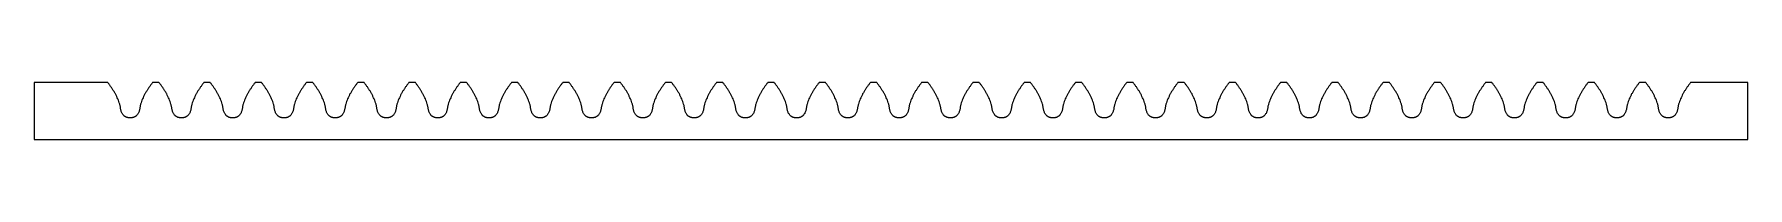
# Model space of a CAD drawing. Header units: millimetres. Extents: x -12 to 198, y 15 to 22.
import ezdxf

# ---------------------------------------------------------------- set-up
doc = ezdxf.new("R2010")
doc.units = ezdxf.units.MM

msp = doc.modelspace()

# ---------------------------------------------------------------- linework, layer by layer
for p, q in [((3.53, 21.83), (2.75, 21.83)), ((9.81, 21.83), (9.04, 21.83)), ((16.1, 21.83), (15.32, 21.83)), ((22.38, 21.83), (21.6, 21.83)), ((28.66, 21.83), (27.89, 21.83)), ((34.95, 21.83), (34.17, 21.83)), ((41.23, 21.83), (40.45, 21.83)), ((47.51, 21.83), (46.74, 21.83)), ((53.8, 21.83), (53.02, 21.83)), ((60.08, 21.83), (59.3, 21.83)), ((66.36, 21.83), (65.59, 21.83)), ((72.64, 21.83), (71.87, 21.83)), ((78.93, 21.83), (78.15, 21.83)), ((85.21, 21.83), (84.44, 21.83)), ((91.49, 21.83), (90.72, 21.83)), ((97.78, 21.83), (97, 21.83)), ((104.06, 21.83), (103.28, 21.83)), ((110.34, 21.83), (109.57, 21.83)), ((116.63, 21.83), (115.85, 21.83)), ((122.91, 21.83), (122.13, 21.83)), ((129.19, 21.83), (128.42, 21.83)), ((135.48, 21.83), (134.7, 21.83)), ((141.76, 21.83), (140.98, 21.83)), ((148.04, 21.83), (147.27, 21.83)), ((154.33, 21.83), (153.55, 21.83)), ((160.61, 21.83), (159.83, 21.83)), ((166.89, 21.83), (166.12, 21.83)), ((173.18, 21.83), (172.4, 21.83)), ((179.46, 21.83), (178.68, 21.83)), ((185.74, 21.83), (184.97, 21.83))]:
    msp.add_line(p, q)
msp.add_lwpolyline([(-2.75, 21.83), (-11.75, 21.83), (-11.75, 14.83), (198.25, 14.83), (198.25, 21.83), (191.25, 21.83)])
for points in [[(2.75, 21.83), (2.68, 21.74), (2.54, 21.56), (2.35, 21.28), (2.16, 21), (1.98, 20.72), (1.81, 20.42), (1.65, 20.12), (1.51, 19.81), (1.38, 19.5), (1.3, 19.23), (1.24, 19.01), (1.2, 18.84), (1.19, 18.67), (1.15, 18.51), (1.11, 18.34), (1.06, 18.18), (0.98, 18.03), (0.89, 17.89), (0.8, 17.78), (0.72, 17.7), (0.65, 17.65), (0.58, 17.61), (0.5, 17.57), (0.42, 17.54), (0.34, 17.52), (0.25, 17.5), (0.14, 17.5), (0, 17.5), (-0.14, 17.5), (-0.25, 17.5), (-0.34, 17.52), (-0.42, 17.54), (-0.5, 17.57), (-0.58, 17.61), (-0.65, 17.65), (-0.72, 17.7), (-0.8, 17.78), (-0.89, 17.89), (-0.98, 18.03), (-1.06, 18.18), (-1.11, 18.34), (-1.15, 18.51), (-1.19, 18.67), (-1.2, 18.84), (-1.24, 19.01), (-1.3, 19.23), (-1.38, 19.5), (-1.51, 19.81), (-1.65, 20.12), (-1.81, 20.42), (-1.98, 20.72), (-2.16, 21), (-2.35, 21.28), (-2.54, 21.56), (-2.68, 21.74), (-2.75, 21.83)], [(9.04, 21.83), (8.97, 21.74), (8.83, 21.56), (8.63, 21.28), (8.44, 21), (8.26, 20.72), (8.09, 20.42), (7.94, 20.12), (7.79, 19.81), (7.67, 19.5), (7.58, 19.23), (7.52, 19.01), (7.49, 18.84), (7.47, 18.67), (7.44, 18.51), (7.4, 18.34), (7.34, 18.18), (7.27, 18.03), (7.18, 17.89), (7.08, 17.78), (7, 17.7), (6.93, 17.65), (6.86, 17.61), (6.78, 17.57), (6.7, 17.54), (6.62, 17.52), (6.54, 17.5), (6.42, 17.5), (6.28, 17.5), (6.14, 17.5), (6.03, 17.5), (5.95, 17.52), (5.86, 17.54), (5.78, 17.57), (5.71, 17.61), (5.64, 17.65), (5.57, 17.7), (5.48, 17.78), (5.39, 17.89), (5.3, 18.03), (5.23, 18.18), (5.17, 18.34), (5.13, 18.51), (5.1, 18.67), (5.08, 18.84), (5.04, 19.01), (4.99, 19.23), (4.9, 19.5), (4.77, 19.81), (4.63, 20.12), (4.48, 20.42), (4.31, 20.72), (4.13, 21), (3.94, 21.28), (3.74, 21.56), (3.6, 21.74), (3.53, 21.83)], [(15.32, 21.83), (15.25, 21.74), (15.11, 21.56), (14.91, 21.28), (14.72, 21), (14.54, 20.72), (14.37, 20.42), (14.22, 20.12), (14.08, 19.81), (13.95, 19.5), (13.86, 19.23), (13.8, 19.01), (13.77, 18.84), (13.75, 18.67), (13.72, 18.51), (13.68, 18.34), (13.62, 18.18), (13.55, 18.03), (13.46, 17.89), (13.37, 17.78), (13.28, 17.7), (13.21, 17.65), (13.14, 17.61), (13.07, 17.57), (12.99, 17.54), (12.9, 17.52), (12.82, 17.5), (12.71, 17.5), (12.57, 17.5), (12.43, 17.5), (12.31, 17.5), (12.23, 17.52), (12.15, 17.54), (12.07, 17.57), (11.99, 17.61), (11.92, 17.65), (11.85, 17.7), (11.77, 17.78), (11.67, 17.89), (11.58, 18.03), (11.51, 18.18), (11.45, 18.34), (11.41, 18.51), (11.38, 18.67), (11.36, 18.84), (11.33, 19.01), (11.27, 19.23), (11.18, 19.5), (11.06, 19.81), (10.91, 20.12), (10.76, 20.42), (10.59, 20.72), (10.41, 21), (10.22, 21.28), (10.02, 21.56), (9.88, 21.74), (9.81, 21.83)], [(21.6, 21.83), (21.53, 21.74), (21.39, 21.56), (21.2, 21.28), (21.01, 21), (20.83, 20.72), (20.66, 20.42), (20.5, 20.12), (20.36, 19.81), (20.23, 19.5), (20.14, 19.23), (20.09, 19.01), (20.05, 18.84), (20.04, 18.67), (20, 18.51), (19.96, 18.34), (19.91, 18.18), (19.83, 18.03), (19.74, 17.89), (19.65, 17.78), (19.57, 17.7), (19.5, 17.65), (19.43, 17.61), (19.35, 17.57), (19.27, 17.54), (19.19, 17.52), (19.1, 17.5), (18.99, 17.5), (18.85, 17.5), (18.71, 17.5), (18.6, 17.5), (18.51, 17.52), (18.43, 17.54), (18.35, 17.57), (18.27, 17.61), (18.2, 17.65), (18.13, 17.7), (18.05, 17.78), (17.96, 17.89), (17.86, 18.03), (17.79, 18.18), (17.74, 18.34), (17.69, 18.51), (17.66, 18.67), (17.65, 18.84), (17.61, 19.01), (17.55, 19.23), (17.47, 19.5), (17.34, 19.81), (17.2, 20.12), (17.04, 20.42), (16.87, 20.72), (16.69, 21), (16.5, 21.28), (16.31, 21.56), (16.17, 21.74), (16.1, 21.83)], [(27.89, 21.83), (27.82, 21.74), (27.68, 21.56), (27.48, 21.28), (27.29, 21), (27.11, 20.72), (26.94, 20.42), (26.78, 20.12), (26.64, 19.81), (26.52, 19.5), (26.43, 19.23), (26.37, 19.01), (26.34, 18.84), (26.32, 18.67), (26.29, 18.51), (26.25, 18.34), (26.19, 18.18), (26.12, 18.03), (26.03, 17.89), (25.93, 17.78), (25.85, 17.7), (25.78, 17.65), (25.71, 17.61), (25.63, 17.57), (25.55, 17.54), (25.47, 17.52), (25.39, 17.5), (25.27, 17.5), (25.13, 17.5), (24.99, 17.5), (24.88, 17.5), (24.79, 17.52), (24.71, 17.54), (24.63, 17.57), (24.56, 17.61), (24.49, 17.65), (24.42, 17.7), (24.33, 17.78), (24.24, 17.89), (24.15, 18.03), (24.07, 18.18), (24.02, 18.34), (23.98, 18.51), (23.95, 18.67), (23.93, 18.84), (23.89, 19.01), (23.84, 19.23), (23.75, 19.5), (23.62, 19.81), (23.48, 20.12), (23.32, 20.42), (23.16, 20.72), (22.98, 21), (22.79, 21.28), (22.59, 21.56), (22.45, 21.74), (22.38, 21.83)], [(34.17, 21.83), (34.1, 21.74), (33.96, 21.56), (33.76, 21.28), (33.57, 21), (33.39, 20.72), (33.22, 20.42), (33.07, 20.12), (32.93, 19.81), (32.8, 19.5), (32.71, 19.23), (32.65, 19.01), (32.62, 18.84), (32.6, 18.67), (32.57, 18.51), (32.53, 18.34), (32.47, 18.18), (32.4, 18.03), (32.31, 17.89), (32.22, 17.78), (32.13, 17.7), (32.06, 17.65), (31.99, 17.61), (31.92, 17.57), (31.84, 17.54), (31.75, 17.52), (31.67, 17.5), (31.56, 17.5), (31.42, 17.5), (31.27, 17.5), (31.16, 17.5), (31.08, 17.52), (31, 17.54), (30.92, 17.57), (30.84, 17.61), (30.77, 17.65), (30.7, 17.7), (30.62, 17.78), (30.52, 17.89), (30.43, 18.03), (30.36, 18.18), (30.3, 18.34), (30.26, 18.51), (30.23, 18.67), (30.21, 18.84), (30.18, 19.01), (30.12, 19.23), (30.03, 19.5), (29.91, 19.81), (29.76, 20.12), (29.61, 20.42), (29.44, 20.72), (29.26, 21), (29.07, 21.28), (28.87, 21.56), (28.73, 21.74), (28.66, 21.83)], [(40.45, 21.83), (40.38, 21.74), (40.24, 21.56), (40.05, 21.28), (39.86, 21), (39.68, 20.72), (39.51, 20.42), (39.35, 20.12), (39.21, 19.81), (39.08, 19.5), (38.99, 19.23), (38.94, 19.01), (38.9, 18.84), (38.89, 18.67), (38.85, 18.51), (38.81, 18.34), (38.76, 18.18), (38.68, 18.03), (38.59, 17.89), (38.5, 17.78), (38.42, 17.7), (38.35, 17.65), (38.28, 17.61), (38.2, 17.57), (38.12, 17.54), (38.04, 17.52), (37.95, 17.5), (37.84, 17.5), (37.7, 17.5), (37.56, 17.5), (37.44, 17.5), (37.36, 17.52), (37.28, 17.54), (37.2, 17.57), (37.12, 17.61), (37.05, 17.65), (36.98, 17.7), (36.9, 17.78), (36.81, 17.89), (36.71, 18.03), (36.64, 18.18), (36.59, 18.34), (36.54, 18.51), (36.51, 18.67), (36.5, 18.84), (36.46, 19.01), (36.4, 19.23), (36.32, 19.5), (36.19, 19.81), (36.05, 20.12), (35.89, 20.42), (35.72, 20.72), (35.54, 21), (35.35, 21.28), (35.15, 21.56), (35.02, 21.74), (34.95, 21.83)], [(46.74, 21.83), (46.67, 21.74), (46.53, 21.56), (46.33, 21.28), (46.14, 21), (45.96, 20.72), (45.79, 20.42), (45.63, 20.12), (45.49, 19.81), (45.37, 19.5), (45.28, 19.23), (45.22, 19.01), (45.19, 18.84), (45.17, 18.67), (45.14, 18.51), (45.1, 18.34), (45.04, 18.18), (44.97, 18.03), (44.88, 17.89), (44.78, 17.78), (44.7, 17.7), (44.63, 17.65), (44.56, 17.61), (44.48, 17.57), (44.4, 17.54), (44.32, 17.52), (44.24, 17.5), (44.12, 17.5), (43.98, 17.5), (43.84, 17.5), (43.73, 17.5), (43.64, 17.52), (43.56, 17.54), (43.48, 17.57), (43.41, 17.61), (43.33, 17.65), (43.27, 17.7), (43.18, 17.78), (43.09, 17.89), (43, 18.03), (42.92, 18.18), (42.87, 18.34), (42.83, 18.51), (42.8, 18.67), (42.78, 18.84), (42.74, 19.01), (42.69, 19.23), (42.6, 19.5), (42.47, 19.81), (42.33, 20.12), (42.17, 20.42), (42.01, 20.72), (41.83, 21), (41.64, 21.28), (41.44, 21.56), (41.3, 21.74), (41.23, 21.83)], [(53.02, 21.83), (52.95, 21.74), (52.81, 21.56), (52.61, 21.28), (52.42, 21), (52.24, 20.72), (52.07, 20.42), (51.92, 20.12), (51.78, 19.81), (51.65, 19.5), (51.56, 19.23), (51.5, 19.01), (51.47, 18.84), (51.45, 18.67), (51.42, 18.51), (51.38, 18.34), (51.32, 18.18), (51.25, 18.03), (51.16, 17.89), (51.07, 17.78), (50.98, 17.7), (50.91, 17.65), (50.84, 17.61), (50.76, 17.57), (50.69, 17.54), (50.6, 17.52), (50.52, 17.5), (50.41, 17.5), (50.27, 17.5), (50.12, 17.5), (50.01, 17.5), (49.93, 17.52), (49.85, 17.54), (49.77, 17.57), (49.69, 17.61), (49.62, 17.65), (49.55, 17.7), (49.47, 17.78), (49.37, 17.89), (49.28, 18.03), (49.21, 18.18), (49.15, 18.34), (49.11, 18.51), (49.08, 18.67), (49.06, 18.84), (49.03, 19.01), (48.97, 19.23), (48.88, 19.5), (48.76, 19.81), (48.61, 20.12), (48.46, 20.42), (48.29, 20.72), (48.11, 21), (47.92, 21.28), (47.72, 21.56), (47.58, 21.74), (47.51, 21.83)], [(59.3, 21.83), (59.23, 21.74), (59.09, 21.56), (58.89, 21.28), (58.7, 21), (58.53, 20.72), (58.36, 20.42), (58.2, 20.12), (58.06, 19.81), (57.93, 19.5), (57.84, 19.23), (57.79, 19.01), (57.75, 18.84), (57.74, 18.67), (57.7, 18.51), (57.66, 18.34), (57.61, 18.18), (57.53, 18.03), (57.44, 17.89), (57.35, 17.78), (57.26, 17.7), (57.2, 17.65), (57.12, 17.61), (57.05, 17.57), (56.97, 17.54), (56.89, 17.52), (56.8, 17.5), (56.69, 17.5), (56.55, 17.5), (56.41, 17.5), (56.29, 17.5), (56.21, 17.52), (56.13, 17.54), (56.05, 17.57), (55.97, 17.61), (55.9, 17.65), (55.83, 17.7), (55.75, 17.78), (55.65, 17.89), (55.56, 18.03), (55.49, 18.18), (55.44, 18.34), (55.39, 18.51), (55.36, 18.67), (55.35, 18.84), (55.31, 19.01), (55.25, 19.23), (55.16, 19.5), (55.04, 19.81), (54.9, 20.12), (54.74, 20.42), (54.57, 20.72), (54.39, 21), (54.2, 21.28), (54, 21.56), (53.86, 21.74), (53.8, 21.83)], [(65.59, 21.83), (65.52, 21.74), (65.38, 21.56), (65.18, 21.28), (64.99, 21), (64.81, 20.72), (64.64, 20.42), (64.48, 20.12), (64.34, 19.81), (64.22, 19.5), (64.13, 19.23), (64.07, 19.01), (64.04, 18.84), (64.02, 18.67), (63.99, 18.51), (63.95, 18.34), (63.89, 18.18), (63.82, 18.03), (63.73, 17.89), (63.63, 17.78), (63.55, 17.7), (63.48, 17.65), (63.41, 17.61), (63.33, 17.57), (63.25, 17.54), (63.17, 17.52), (63.09, 17.5), (62.97, 17.5), (62.83, 17.5), (62.69, 17.5), (62.58, 17.5), (62.49, 17.52), (62.41, 17.54), (62.33, 17.57), (62.26, 17.61), (62.18, 17.65), (62.12, 17.7), (62.03, 17.78), (61.94, 17.89), (61.85, 18.03), (61.77, 18.18), (61.72, 18.34), (61.68, 18.51), (61.65, 18.67), (61.63, 18.84), (61.59, 19.01), (61.54, 19.23), (61.45, 19.5), (61.32, 19.81), (61.18, 20.12), (61.02, 20.42), (60.86, 20.72), (60.68, 21), (60.49, 21.28), (60.29, 21.56), (60.15, 21.74), (60.08, 21.83)], [(71.87, 21.83), (71.8, 21.74), (71.66, 21.56), (71.46, 21.28), (71.27, 21), (71.09, 20.72), (70.92, 20.42), (70.77, 20.12), (70.62, 19.81), (70.5, 19.5), (70.41, 19.23), (70.35, 19.01), (70.32, 18.84), (70.3, 18.67), (70.27, 18.51), (70.23, 18.34), (70.17, 18.18), (70.1, 18.03), (70.01, 17.89), (69.92, 17.78), (69.83, 17.7), (69.76, 17.65), (69.69, 17.61), (69.61, 17.57), (69.54, 17.54), (69.45, 17.52), (69.37, 17.5), (69.26, 17.5), (69.12, 17.5), (68.97, 17.5), (68.86, 17.5), (68.78, 17.52), (68.69, 17.54), (68.62, 17.57), (68.54, 17.61), (68.47, 17.65), (68.4, 17.7), (68.31, 17.78), (68.22, 17.89), (68.13, 18.03), (68.06, 18.18), (68, 18.34), (67.96, 18.51), (67.93, 18.67), (67.91, 18.84), (67.88, 19.01), (67.82, 19.23), (67.73, 19.5), (67.61, 19.81), (67.46, 20.12), (67.31, 20.42), (67.14, 20.72), (66.96, 21), (66.77, 21.28), (66.57, 21.56), (66.43, 21.74), (66.36, 21.83)], [(78.15, 21.83), (78.08, 21.74), (77.94, 21.56), (77.74, 21.28), (77.55, 21), (77.37, 20.72), (77.21, 20.42), (77.05, 20.12), (76.91, 19.81), (76.78, 19.5), (76.69, 19.23), (76.64, 19.01), (76.6, 18.84), (76.58, 18.67), (76.55, 18.51), (76.51, 18.34), (76.46, 18.18), (76.38, 18.03), (76.29, 17.89), (76.2, 17.78), (76.11, 17.7), (76.05, 17.65), (75.97, 17.61), (75.9, 17.57), (75.82, 17.54), (75.74, 17.52), (75.65, 17.5), (75.54, 17.5), (75.4, 17.5), (75.26, 17.5), (75.14, 17.5), (75.06, 17.52), (74.98, 17.54), (74.9, 17.57), (74.82, 17.61), (74.75, 17.65), (74.68, 17.7), (74.6, 17.78), (74.5, 17.89), (74.41, 18.03), (74.34, 18.18), (74.28, 18.34), (74.24, 18.51), (74.21, 18.67), (74.2, 18.84), (74.16, 19.01), (74.1, 19.23), (74.01, 19.5), (73.89, 19.81), (73.75, 20.12), (73.59, 20.42), (73.42, 20.72), (73.24, 21), (73.05, 21.28), (72.85, 21.56), (72.71, 21.74), (72.64, 21.83)], [(84.44, 21.83), (84.37, 21.74), (84.23, 21.56), (84.03, 21.28), (83.84, 21), (83.66, 20.72), (83.49, 20.42), (83.33, 20.12), (83.19, 19.81), (83.07, 19.5), (82.98, 19.23), (82.92, 19.01), (82.88, 18.84), (82.87, 18.67), (82.84, 18.51), (82.8, 18.34), (82.74, 18.18), (82.67, 18.03), (82.58, 17.89), (82.48, 17.78), (82.4, 17.7), (82.33, 17.65), (82.26, 17.61), (82.18, 17.57), (82.1, 17.54), (82.02, 17.52), (81.94, 17.5), (81.82, 17.5), (81.68, 17.5), (81.54, 17.5), (81.43, 17.5), (81.34, 17.52), (81.26, 17.54), (81.18, 17.57), (81.11, 17.61), (81.03, 17.65), (80.97, 17.7), (80.88, 17.78), (80.79, 17.89), (80.7, 18.03), (80.62, 18.18), (80.57, 18.34), (80.53, 18.51), (80.5, 18.67), (80.48, 18.84), (80.44, 19.01), (80.39, 19.23), (80.3, 19.5), (80.17, 19.81), (80.03, 20.12), (79.87, 20.42), (79.7, 20.72), (79.53, 21), (79.34, 21.28), (79.14, 21.56), (79, 21.74), (78.93, 21.83)], [(90.72, 21.83), (90.65, 21.74), (90.51, 21.56), (90.31, 21.28), (90.12, 21), (89.94, 20.72), (89.77, 20.42), (89.62, 20.12), (89.47, 19.81), (89.35, 19.5), (89.26, 19.23), (89.2, 19.01), (89.17, 18.84), (89.15, 18.67), (89.12, 18.51), (89.08, 18.34), (89.02, 18.18), (88.95, 18.03), (88.86, 17.89), (88.76, 17.78), (88.68, 17.7), (88.61, 17.65), (88.54, 17.61), (88.46, 17.57), (88.39, 17.54), (88.3, 17.52), (88.22, 17.5), (88.11, 17.5), (87.96, 17.5), (87.82, 17.5), (87.71, 17.5), (87.63, 17.52), (87.54, 17.54), (87.47, 17.57), (87.39, 17.61), (87.32, 17.65), (87.25, 17.7), (87.16, 17.78), (87.07, 17.89), (86.98, 18.03), (86.91, 18.18), (86.85, 18.34), (86.81, 18.51), (86.78, 18.67), (86.76, 18.84), (86.73, 19.01), (86.67, 19.23), (86.58, 19.5), (86.45, 19.81), (86.31, 20.12), (86.16, 20.42), (85.99, 20.72), (85.81, 21), (85.62, 21.28), (85.42, 21.56), (85.28, 21.74), (85.21, 21.83)], [(97, 21.83), (96.93, 21.74), (96.79, 21.56), (96.59, 21.28), (96.4, 21), (96.22, 20.72), (96.06, 20.42), (95.9, 20.12), (95.76, 19.81), (95.63, 19.5), (95.54, 19.23), (95.49, 19.01), (95.45, 18.84), (95.43, 18.67), (95.4, 18.51), (95.36, 18.34), (95.31, 18.18), (95.23, 18.03), (95.14, 17.89), (95.05, 17.78), (94.96, 17.7), (94.9, 17.65), (94.82, 17.61), (94.75, 17.57), (94.67, 17.54), (94.59, 17.52), (94.5, 17.5), (94.39, 17.5), (94.25, 17.5), (94.11, 17.5), (93.99, 17.5), (93.91, 17.52), (93.83, 17.54), (93.75, 17.57), (93.67, 17.61), (93.6, 17.65), (93.53, 17.7), (93.45, 17.78), (93.35, 17.89), (93.26, 18.03), (93.19, 18.18), (93.13, 18.34), (93.09, 18.51), (93.06, 18.67), (93.04, 18.84), (93.01, 19.01), (92.95, 19.23), (92.86, 19.5), (92.74, 19.81), (92.6, 20.12), (92.44, 20.42), (92.27, 20.72), (92.09, 21), (91.9, 21.28), (91.7, 21.56), (91.56, 21.74), (91.49, 21.83)], [(103.28, 21.83), (103.21, 21.74), (103.08, 21.56), (102.88, 21.28), (102.69, 21), (102.51, 20.72), (102.34, 20.42), (102.18, 20.12), (102.04, 19.81), (101.91, 19.5), (101.83, 19.23), (101.77, 19.01), (101.73, 18.84), (101.72, 18.67), (101.69, 18.51), (101.64, 18.34), (101.59, 18.18), (101.52, 18.03), (101.42, 17.89), (101.33, 17.78), (101.25, 17.7), (101.18, 17.65), (101.11, 17.61), (101.03, 17.57), (100.95, 17.54), (100.87, 17.52), (100.79, 17.5), (100.67, 17.5), (100.53, 17.5), (100.39, 17.5), (100.28, 17.5), (100.19, 17.52), (100.11, 17.54), (100.03, 17.57), (99.95, 17.61), (99.88, 17.65), (99.81, 17.7), (99.73, 17.78), (99.64, 17.89), (99.55, 18.03), (99.47, 18.18), (99.42, 18.34), (99.38, 18.51), (99.34, 18.67), (99.33, 18.84), (99.29, 19.01), (99.24, 19.23), (99.15, 19.5), (99.02, 19.81), (98.88, 20.12), (98.72, 20.42), (98.55, 20.72), (98.37, 21), (98.18, 21.28), (97.99, 21.56), (97.85, 21.74), (97.78, 21.83)], [(109.57, 21.83), (109.5, 21.74), (109.36, 21.56), (109.16, 21.28), (108.97, 21), (108.79, 20.72), (108.62, 20.42), (108.47, 20.12), (108.32, 19.81), (108.2, 19.5), (108.11, 19.23), (108.05, 19.01), (108.02, 18.84), (108, 18.67), (107.97, 18.51), (107.93, 18.34), (107.87, 18.18), (107.8, 18.03), (107.71, 17.89), (107.61, 17.78), (107.53, 17.7), (107.46, 17.65), (107.39, 17.61), (107.31, 17.57), (107.23, 17.54), (107.15, 17.52), (107.07, 17.5), (106.96, 17.5), (106.81, 17.5), (106.67, 17.5), (106.56, 17.5), (106.48, 17.52), (106.39, 17.54), (106.31, 17.57), (106.24, 17.61), (106.17, 17.65), (106.1, 17.7), (106.01, 17.78), (105.92, 17.89), (105.83, 18.03), (105.76, 18.18), (105.7, 18.34), (105.66, 18.51), (105.63, 18.67), (105.61, 18.84), (105.58, 19.01), (105.52, 19.23), (105.43, 19.5), (105.3, 19.81), (105.16, 20.12), (105.01, 20.42), (104.84, 20.72), (104.66, 21), (104.47, 21.28), (104.27, 21.56), (104.13, 21.74), (104.06, 21.83)], [(115.85, 21.83), (115.78, 21.74), (115.64, 21.56), (115.44, 21.28), (115.25, 21), (115.07, 20.72), (114.91, 20.42), (114.75, 20.12), (114.61, 19.81), (114.48, 19.5), (114.39, 19.23), (114.34, 19.01), (114.3, 18.84), (114.28, 18.67), (114.25, 18.51), (114.21, 18.34), (114.16, 18.18), (114.08, 18.03), (113.99, 17.89), (113.9, 17.78), (113.81, 17.7), (113.74, 17.65), (113.67, 17.61), (113.6, 17.57), (113.52, 17.54), (113.44, 17.52), (113.35, 17.5), (113.24, 17.5), (113.1, 17.5), (112.96, 17.5), (112.84, 17.5), (112.76, 17.52), (112.68, 17.54), (112.6, 17.57), (112.52, 17.61), (112.45, 17.65), (112.38, 17.7), (112.3, 17.78), (112.2, 17.89), (112.11, 18.03), (112.04, 18.18), (111.98, 18.34), (111.94, 18.51), (111.91, 18.67), (111.89, 18.84), (111.86, 19.01), (111.8, 19.23), (111.71, 19.5), (111.59, 19.81), (111.45, 20.12), (111.29, 20.42), (111.12, 20.72), (110.94, 21), (110.75, 21.28), (110.55, 21.56), (110.41, 21.74), (110.34, 21.83)], [(122.13, 21.83), (122.06, 21.74), (121.92, 21.56), (121.73, 21.28), (121.54, 21), (121.36, 20.72), (121.19, 20.42), (121.03, 20.12), (120.89, 19.81), (120.76, 19.5), (120.68, 19.23), (120.62, 19.01), (120.58, 18.84), (120.57, 18.67), (120.54, 18.51), (120.49, 18.34), (120.44, 18.18), (120.37, 18.03), (120.27, 17.89), (120.18, 17.78), (120.1, 17.7), (120.03, 17.65), (119.96, 17.61), (119.88, 17.57), (119.8, 17.54), (119.72, 17.52), (119.64, 17.5), (119.52, 17.5), (119.38, 17.5), (119.24, 17.5), (119.13, 17.5), (119.04, 17.52), (118.96, 17.54), (118.88, 17.57), (118.8, 17.61), (118.73, 17.65), (118.66, 17.7), (118.58, 17.78), (118.49, 17.89), (118.4, 18.03), (118.32, 18.18), (118.27, 18.34), (118.23, 18.51), (118.19, 18.67), (118.18, 18.84), (118.14, 19.01), (118.09, 19.23), (118, 19.5), (117.87, 19.81), (117.73, 20.12), (117.57, 20.42), (117.4, 20.72), (117.22, 21), (117.03, 21.28), (116.84, 21.56), (116.7, 21.74), (116.63, 21.83)], [(128.42, 21.83), (128.35, 21.74), (128.21, 21.56), (128.01, 21.28), (127.82, 21), (127.64, 20.72), (127.47, 20.42), (127.32, 20.12), (127.17, 19.81), (127.05, 19.5), (126.96, 19.23), (126.9, 19.01), (126.87, 18.84), (126.85, 18.67), (126.82, 18.51), (126.78, 18.34), (126.72, 18.18), (126.65, 18.03), (126.56, 17.89), (126.46, 17.78), (126.38, 17.7), (126.31, 17.65), (126.24, 17.61), (126.16, 17.57), (126.08, 17.54), (126, 17.52), (125.92, 17.5), (125.8, 17.5), (125.66, 17.5), (125.52, 17.5), (125.41, 17.5), (125.33, 17.52), (125.24, 17.54), (125.16, 17.57), (125.09, 17.61), (125.02, 17.65), (124.95, 17.7), (124.86, 17.78), (124.77, 17.89), (124.68, 18.03), (124.61, 18.18), (124.55, 18.34), (124.51, 18.51), (124.48, 18.67), (124.46, 18.84), (124.43, 19.01), (124.37, 19.23), (124.28, 19.5), (124.15, 19.81), (124.01, 20.12), (123.86, 20.42), (123.69, 20.72), (123.51, 21), (123.32, 21.28), (123.12, 21.56), (122.98, 21.74), (122.91, 21.83)], [(134.7, 21.83), (134.63, 21.74), (134.49, 21.56), (134.29, 21.28), (134.1, 21), (133.92, 20.72), (133.76, 20.42), (133.6, 20.12), (133.46, 19.81), (133.33, 19.5), (133.24, 19.23), (133.19, 19.01), (133.15, 18.84), (133.13, 18.67), (133.1, 18.51), (133.06, 18.34), (133, 18.18), (132.93, 18.03), (132.84, 17.89), (132.75, 17.78), (132.66, 17.7), (132.59, 17.65), (132.52, 17.61), (132.45, 17.57), (132.37, 17.54), (132.28, 17.52), (132.2, 17.5), (132.09, 17.5), (131.95, 17.5), (131.81, 17.5), (131.69, 17.5), (131.61, 17.52), (131.53, 17.54), (131.45, 17.57), (131.37, 17.61), (131.3, 17.65), (131.23, 17.7), (131.15, 17.78), (131.05, 17.89), (130.96, 18.03), (130.89, 18.18), (130.83, 18.34), (130.79, 18.51), (130.76, 18.67), (130.74, 18.84), (130.71, 19.01), (130.65, 19.23), (130.56, 19.5), (130.44, 19.81), (130.29, 20.12), (130.14, 20.42), (129.97, 20.72), (129.79, 21), (129.6, 21.28), (129.4, 21.56), (129.26, 21.74), (129.19, 21.83)], [(140.98, 21.83), (140.91, 21.74), (140.77, 21.56), (140.58, 21.28), (140.39, 21), (140.21, 20.72), (140.04, 20.42), (139.88, 20.12), (139.74, 19.81), (139.61, 19.5), (139.53, 19.23), (139.47, 19.01), (139.43, 18.84), (139.42, 18.67), (139.38, 18.51), (139.34, 18.34), (139.29, 18.18), (139.21, 18.03), (139.12, 17.89), (139.03, 17.78), (138.95, 17.7), (138.88, 17.65), (138.81, 17.61), (138.73, 17.57), (138.65, 17.54), (138.57, 17.52), (138.48, 17.5), (138.37, 17.5), (138.23, 17.5), (138.09, 17.5), (137.98, 17.5), (137.89, 17.52), (137.81, 17.54), (137.73, 17.57), (137.65, 17.61), (137.58, 17.65), (137.51, 17.7), (137.43, 17.78), (137.34, 17.89), (137.25, 18.03), (137.17, 18.18), (137.12, 18.34), (137.08, 18.51), (137.04, 18.67), (137.03, 18.84), (136.99, 19.01), (136.93, 19.23), (136.85, 19.5), (136.72, 19.81), (136.58, 20.12), (136.42, 20.42), (136.25, 20.72), (136.07, 21), (135.88, 21.28), (135.69, 21.56), (135.55, 21.74), (135.48, 21.83)], [(147.27, 21.83), (147.2, 21.74), (147.06, 21.56), (146.86, 21.28), (146.67, 21), (146.49, 20.72), (146.32, 20.42), (146.17, 20.12), (146.02, 19.81), (145.9, 19.5), (145.81, 19.23), (145.75, 19.01), (145.72, 18.84), (145.7, 18.67), (145.67, 18.51), (145.63, 18.34), (145.57, 18.18), (145.5, 18.03), (145.41, 17.89), (145.31, 17.78), (145.23, 17.7), (145.16, 17.65), (145.09, 17.61), (145.01, 17.57), (144.93, 17.54), (144.85, 17.52), (144.77, 17.5), (144.65, 17.5), (144.51, 17.5), (144.37, 17.5), (144.26, 17.5), (144.18, 17.52), (144.09, 17.54), (144.01, 17.57), (143.94, 17.61), (143.87, 17.65), (143.8, 17.7), (143.71, 17.78), (143.62, 17.89), (143.53, 18.03), (143.46, 18.18), (143.4, 18.34), (143.36, 18.51), (143.33, 18.67), (143.31, 18.84), (143.28, 19.01), (143.22, 19.23), (143.13, 19.5), (143, 19.81), (142.86, 20.12), (142.71, 20.42), (142.54, 20.72), (142.36, 21), (142.17, 21.28), (141.97, 21.56), (141.83, 21.74), (141.76, 21.83)], [(153.55, 21.83), (153.48, 21.74), (153.34, 21.56), (153.14, 21.28), (152.95, 21), (152.77, 20.72), (152.6, 20.42), (152.45, 20.12), (152.31, 19.81), (152.18, 19.5), (152.09, 19.23), (152.03, 19.01), (152, 18.84), (151.98, 18.67), (151.95, 18.51), (151.91, 18.34), (151.85, 18.18), (151.78, 18.03), (151.69, 17.89), (151.6, 17.78), (151.51, 17.7), (151.44, 17.65), (151.37, 17.61), (151.3, 17.57), (151.22, 17.54), (151.13, 17.52), (151.05, 17.5), (150.94, 17.5), (150.8, 17.5), (150.66, 17.5), (150.54, 17.5), (150.46, 17.52), (150.38, 17.54), (150.3, 17.57), (150.22, 17.61), (150.15, 17.65), (150.08, 17.7), (150, 17.78), (149.9, 17.89), (149.81, 18.03), (149.74, 18.18), (149.68, 18.34), (149.64, 18.51), (149.61, 18.67), (149.59, 18.84), (149.56, 19.01), (149.5, 19.23), (149.41, 19.5), (149.29, 19.81), (149.14, 20.12), (148.99, 20.42), (148.82, 20.72), (148.64, 21), (148.45, 21.28), (148.25, 21.56), (148.11, 21.74), (148.04, 21.83)], [(159.83, 21.83), (159.76, 21.74), (159.62, 21.56), (159.43, 21.28), (159.24, 21), (159.06, 20.72), (158.89, 20.42), (158.73, 20.12), (158.59, 19.81), (158.46, 19.5), (158.37, 19.23), (158.32, 19.01), (158.28, 18.84), (158.27, 18.67), (158.23, 18.51), (158.19, 18.34), (158.14, 18.18), (158.06, 18.03), (157.97, 17.89), (157.88, 17.78), (157.8, 17.7), (157.73, 17.65), (157.66, 17.61), (157.58, 17.57), (157.5, 17.54), (157.42, 17.52), (157.33, 17.5), (157.22, 17.5), (157.08, 17.5), (156.94, 17.5), (156.83, 17.5), (156.74, 17.52), (156.66, 17.54), (156.58, 17.57), (156.5, 17.61), (156.43, 17.65), (156.36, 17.7), (156.28, 17.78), (156.19, 17.89), (156.09, 18.03), (156.02, 18.18), (155.97, 18.34), (155.92, 18.51), (155.89, 18.67), (155.88, 18.84), (155.84, 19.01), (155.78, 19.23), (155.7, 19.5), (155.57, 19.81), (155.43, 20.12), (155.27, 20.42), (155.1, 20.72), (154.92, 21), (154.73, 21.28), (154.54, 21.56), (154.4, 21.74), (154.33, 21.83)], [(166.12, 21.83), (166.05, 21.74), (165.91, 21.56), (165.71, 21.28), (165.52, 21), (165.34, 20.72), (165.17, 20.42), (165.01, 20.12), (164.87, 19.81), (164.75, 19.5), (164.66, 19.23), (164.6, 19.01), (164.57, 18.84), (164.55, 18.67), (164.52, 18.51), (164.48, 18.34), (164.42, 18.18), (164.35, 18.03), (164.26, 17.89), (164.16, 17.78), (164.08, 17.7), (164.01, 17.65), (163.94, 17.61), (163.86, 17.57), (163.78, 17.54), (163.7, 17.52), (163.62, 17.5), (163.5, 17.5), (163.36, 17.5), (163.22, 17.5), (163.11, 17.5), (163.02, 17.52), (162.94, 17.54), (162.86, 17.57), (162.79, 17.61), (162.72, 17.65), (162.65, 17.7), (162.56, 17.78), (162.47, 17.89), (162.38, 18.03), (162.31, 18.18), (162.25, 18.34), (162.21, 18.51), (162.18, 18.67), (162.16, 18.84), (162.12, 19.01), (162.07, 19.23), (161.98, 19.5), (161.85, 19.81), (161.71, 20.12), (161.55, 20.42), (161.39, 20.72), (161.21, 21), (161.02, 21.28), (160.82, 21.56), (160.68, 21.74), (160.61, 21.83)], [(172.4, 21.83), (172.33, 21.74), (172.19, 21.56), (171.99, 21.28), (171.8, 21), (171.62, 20.72), (171.45, 20.42), (171.3, 20.12), (171.16, 19.81), (171.03, 19.5), (170.94, 19.23), (170.88, 19.01), (170.85, 18.84), (170.83, 18.67), (170.8, 18.51), (170.76, 18.34), (170.7, 18.18), (170.63, 18.03), (170.54, 17.89), (170.45, 17.78), (170.36, 17.7), (170.29, 17.65), (170.22, 17.61), (170.15, 17.57), (170.07, 17.54), (169.98, 17.52), (169.9, 17.5), (169.79, 17.5), (169.65, 17.5), (169.5, 17.5), (169.39, 17.5), (169.31, 17.52), (169.23, 17.54), (169.15, 17.57), (169.07, 17.61), (169, 17.65), (168.93, 17.7), (168.85, 17.78), (168.75, 17.89), (168.66, 18.03), (168.59, 18.18), (168.53, 18.34), (168.49, 18.51), (168.46, 18.67), (168.44, 18.84), (168.41, 19.01), (168.35, 19.23), (168.26, 19.5), (168.14, 19.81), (167.99, 20.12), (167.84, 20.42), (167.67, 20.72), (167.49, 21), (167.3, 21.28), (167.1, 21.56), (166.96, 21.74), (166.89, 21.83)], [(178.68, 21.83), (178.61, 21.74), (178.47, 21.56), (178.28, 21.28), (178.09, 21), (177.91, 20.72), (177.74, 20.42), (177.58, 20.12), (177.44, 19.81), (177.31, 19.5), (177.22, 19.23), (177.17, 19.01), (177.13, 18.84), (177.12, 18.67), (177.08, 18.51), (177.04, 18.34), (176.99, 18.18), (176.91, 18.03), (176.82, 17.89), (176.73, 17.78), (176.65, 17.7), (176.58, 17.65), (176.51, 17.61), (176.43, 17.57), (176.35, 17.54), (176.27, 17.52), (176.18, 17.5), (176.07, 17.5), (175.93, 17.5), (175.79, 17.5), (175.67, 17.5), (175.59, 17.52), (175.51, 17.54), (175.43, 17.57), (175.35, 17.61), (175.28, 17.65), (175.21, 17.7), (175.13, 17.78), (175.04, 17.89), (174.94, 18.03), (174.87, 18.18), (174.82, 18.34), (174.77, 18.51), (174.74, 18.67), (174.73, 18.84), (174.69, 19.01), (174.63, 19.23), (174.55, 19.5), (174.42, 19.81), (174.28, 20.12), (174.12, 20.42), (173.95, 20.72), (173.77, 21), (173.58, 21.28), (173.38, 21.56), (173.25, 21.74), (173.18, 21.83)], [(184.97, 21.83), (184.9, 21.74), (184.76, 21.56), (184.56, 21.28), (184.37, 21), (184.19, 20.72), (184.02, 20.42), (183.86, 20.12), (183.72, 19.81), (183.6, 19.5), (183.51, 19.23), (183.45, 19.01), (183.42, 18.84), (183.4, 18.67), (183.37, 18.51), (183.33, 18.34), (183.27, 18.18), (183.2, 18.03), (183.11, 17.89), (183.01, 17.78), (182.93, 17.7), (182.86, 17.65), (182.79, 17.61), (182.71, 17.57), (182.63, 17.54), (182.55, 17.52), (182.47, 17.5), (182.35, 17.5), (182.21, 17.5), (182.07, 17.5), (181.96, 17.5), (181.87, 17.52), (181.79, 17.54), (181.71, 17.57), (181.64, 17.61), (181.56, 17.65), (181.5, 17.7), (181.41, 17.78), (181.32, 17.89), (181.23, 18.03), (181.15, 18.18), (181.1, 18.34), (181.06, 18.51), (181.03, 18.67), (181.01, 18.84), (180.97, 19.01), (180.92, 19.23), (180.83, 19.5), (180.7, 19.81), (180.56, 20.12), (180.4, 20.42), (180.24, 20.72), (180.06, 21), (179.87, 21.28), (179.67, 21.56), (179.53, 21.74), (179.46, 21.83)], [(191.25, 21.83), (191.18, 21.74), (191.04, 21.56), (190.84, 21.28), (190.65, 21), (190.47, 20.72), (190.3, 20.42), (190.15, 20.12), (190.01, 19.81), (189.88, 19.5), (189.79, 19.23), (189.73, 19.01), (189.7, 18.84), (189.68, 18.67), (189.65, 18.51), (189.61, 18.34), (189.55, 18.18), (189.48, 18.03), (189.39, 17.89), (189.3, 17.78), (189.21, 17.7), (189.14, 17.65), (189.07, 17.61), (188.99, 17.57), (188.92, 17.54), (188.83, 17.52), (188.75, 17.5), (188.64, 17.5), (188.5, 17.5), (188.35, 17.5), (188.24, 17.5), (188.16, 17.52), (188.08, 17.54), (188, 17.57), (187.92, 17.61), (187.85, 17.65), (187.78, 17.7), (187.7, 17.78), (187.6, 17.89), (187.51, 18.03), (187.44, 18.18), (187.38, 18.34), (187.34, 18.51), (187.31, 18.67), (187.29, 18.84), (187.26, 19.01), (187.2, 19.23), (187.11, 19.5), (186.99, 19.81), (186.84, 20.12), (186.69, 20.42), (186.52, 20.72), (186.34, 21), (186.15, 21.28), (185.95, 21.56), (185.81, 21.74), (185.74, 21.83)]]:
    msp.add_open_spline(points, degree=3, knots=[-1.085341, -1.085341, -1.085341, -1.085341, -1.051421, -1.0175, -0.98358, -0.949659, -0.915739, -0.88182, -0.847901, -0.813984, -0.780069, -0.763109, -0.746152, -0.729192, -0.712232, -0.695277, -0.678319, -0.661363, -0.644411, -0.627465, -0.618983, -0.610507, -0.602026, -0.593547, -0.585067, -0.576589, -0.568109, -0.559631, -0.54267, -0.52571, -0.517232, -0.508752, -0.500274, -0.491794, -0.483315, -0.474834, -0.466358, -0.457876, -0.44093, -0.423978, -0.407022, -0.390064, -0.373109, -0.356149, -0.339189, -0.322231, -0.305272, -0.271357, -0.23744, -0.203521, -0.169602, -0.135682, -0.101761, -0.067841, -0.03392, 0, 0, 0, 0])

doc.saveas('drawing.dxf')
